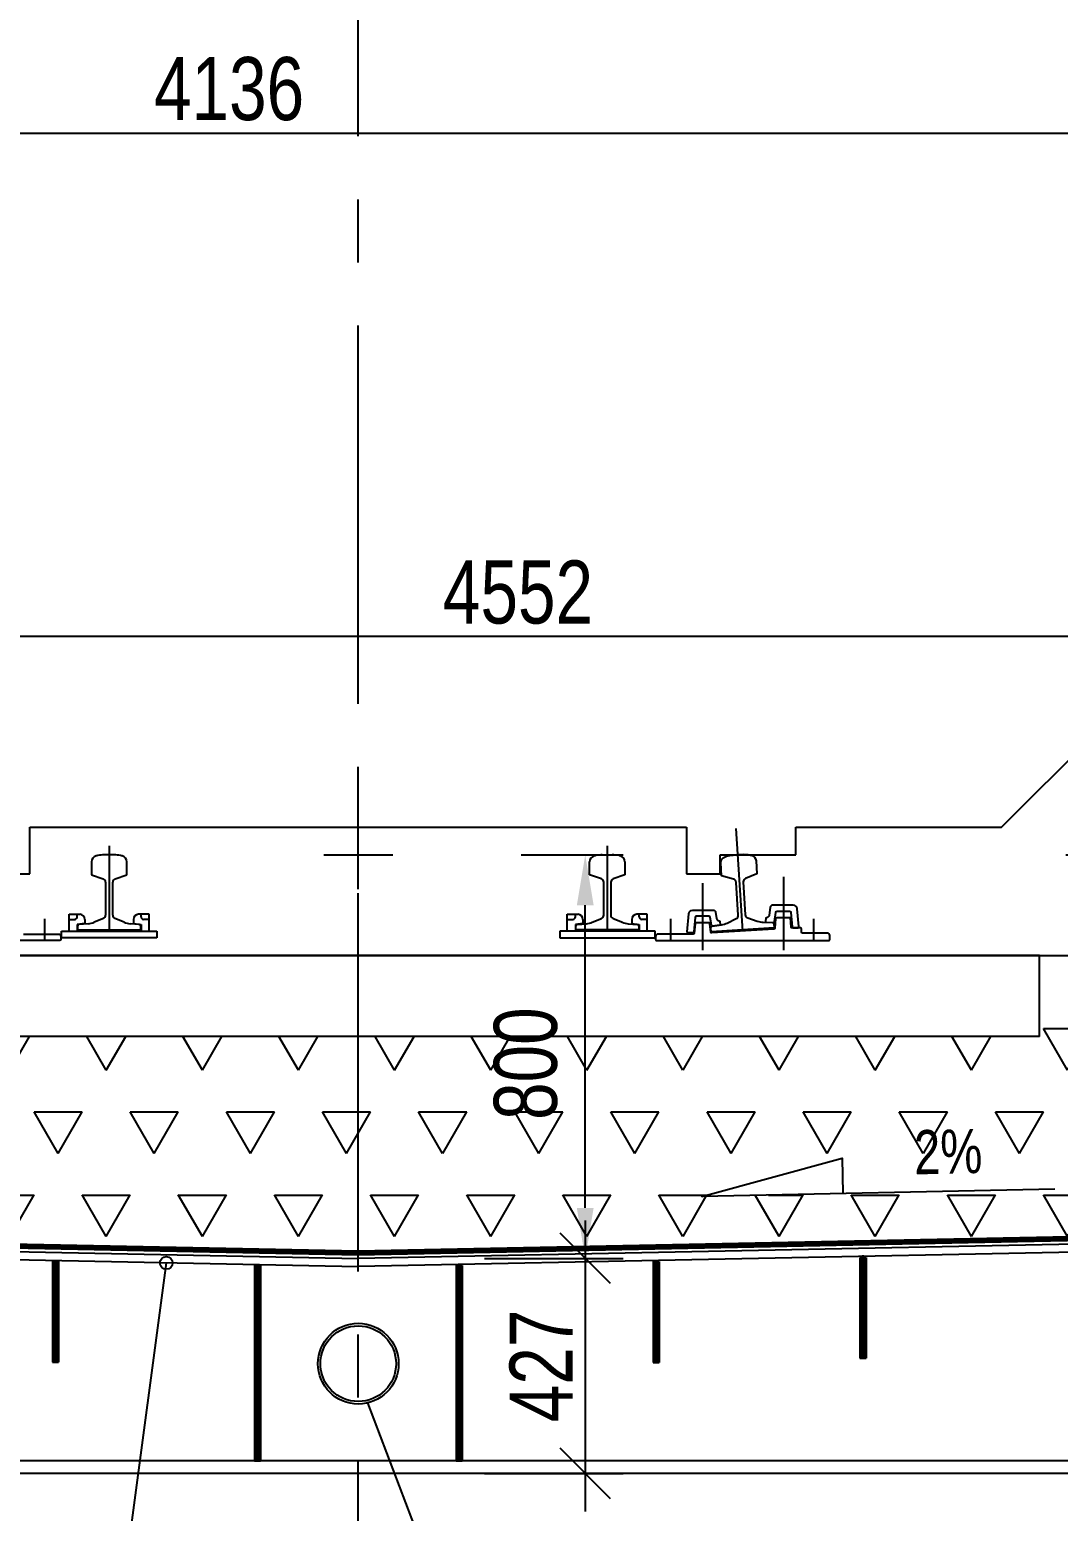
# Model space of a CAD drawing. Header units: millimetres. Extents: x -1069826 to 2704411, y -432732 to 412301.
# Drawn here: x 720072 to 722111, y -20798 to -17861 of the extents above; entities that cross this region are included whole.
import ezdxf
from ezdxf.enums import TextEntityAlignment as Align

# ---------------------------------------------------------------- set-up
doc = ezdxf.new("R2010")
doc.units = ezdxf.units.MM
doc.header["$LTSCALE"] = 1000
doc.header["$MEASUREMENT"] = 0
doc.linetypes.add('CENTER2', pattern=[1.125, 0.75, -0.125, 0.125, -0.125])
doc.linetypes.add('HIDDEN', pattern=[0.375, 0.25, -0.125])
for name, color, linetype in [('0-T', 7, 'Continuous'), ('0-T-T', 7, 'Continuous'), ('0-T0-T', 7, 'Continuous'), ('00XX00-S', 7, 'Continuous'), ('DROGO-T', 7, 'Continuous')]:
    doc.layers.add(name, color=color, linetype=linetype)
doc.styles.add('CDMSTYLE', font='CDMSIMPL', dxfattribs={"width": 0.8, "bigfont": 'CDMBIGPL'})
doc.dimstyles.new('CDMOG-MM-50', dxfattribs={"dimscale": 50, "dimtxt": 2.5, "dimasz": 1, "dimexe": 1.5, "dimexo": 5, "dimgap": 0.5, "dimtad": 1, "dimdec": 0, "dimrnd": 1, "dimzin": 1, "dimdsep": 46, "dimtxsty": 'CDMSTYLE', "dimblk1": 'OBLIQUE', "dimblk2": 'OBLIQUE', "dimsah": 1, "dimtsz": 1, "dimcen": -2.5, "dimdle": 1.5, "dimclrd": 9, "dimclre": 9, "dimclrt": 9, "dimadec": 0, "dimazin": 0, "dimtfac": 1, "dimtmove": 2, "dimatfit": 3, "dimldrblk": 'OBLIQUE', "dimfxl": 1, "dimtvp": 1, "dimtolj": 1, "dimtzin": 0, "dimarcsym": 0})
doc.dimstyles.new('CDMOG-MM-50$7', dxfattribs={"dimscale": 50, "dimtxt": 2.5, "dimasz": 1, "dimexe": 1.5, "dimexo": 5, "dimgap": 0.5, "dimtad": 1, "dimdec": 0, "dimrnd": 1, "dimzin": 1, "dimdsep": 46, "dimtxsty": 'CDMSTYLE', "dimblk1": 'NONE', "dimblk2": 'NONE', "dimsah": 1, "dimtsz": 1, "dimcen": -2.5, "dimdle": 1.5, "dimclrd": 9, "dimclre": 9, "dimclrt": 9, "dimadec": 0, "dimazin": 0, "dimtfac": 1, "dimtmove": 2, "dimatfit": 3, "dimldrblk": 'NONE', "dimfxl": 1, "dimtvp": 1, "dimtolj": 1, "dimtzin": 0, "dimarcsym": 0})
doc.dimstyles.new('CDMST-MM-50', dxfattribs={"dimscale": 50, "dimtxt": 2.5, "dimasz": 2, "dimexe": 1.5, "dimexo": 3, "dimgap": 0.5, "dimtad": 1, "dimdec": 0, "dimrnd": 1, "dimzin": 1, "dimdsep": 46, "dimtxsty": 'CDMSTYLE', "dimblk1": 'OBLIQUE', "dimblk2": 'OBLIQUE', "dimsah": 1, "dimcen": -2.5, "dimdle": 1.5, "dimclrd": 9, "dimclre": 9, "dimclrt": 9, "dimadec": 0, "dimazin": 0, "dimtfac": 1, "dimtmove": 2, "dimatfit": 3, "dimldrblk": 'OBLIQUE', "dimfxl": 1, "dimtvp": 1, "dimtolj": 1, "dimtzin": 0, "dimarcsym": 0})

# ---------------------------------------------------------------- blocks, each defined once
blk = doc.blocks.new('*D844')
at = {"color": 9, "linetype": 'ByBlock', "transparency": 16777216}
for p, q in [((538869.1, -18447.7), (538869.1, -17990.8)), ((534683.1, -18115.8), (534783.1, -18015.8)), ((538819.1, -18115.8), (538919.1, -18015.8)), ((534658.1, -18065.8), (538944.1, -18065.8))]:
    blk.add_line(p, q, dxfattribs=at)
at = {"layer": 'Defpoints', "color": 0, "linetype": 'ByBlock', "transparency": 16777216}
for p in [(538869.1, -18065.8), (534733.1, -18697.7), (538869.1, -18697.7)]:
    blk.add_point(p, dxfattribs=at)
at = {"color": 9, "linetype": 'ByBlock', "transparency": 16777216, "insert": (536545.2, -17978.3), "char_height": 125, "attachment_point": 5, "style": 'CDMSTYLE'}
blk.add_mtext('\\A1;4136', dxfattribs=at)
blk = doc.blocks.new('_OBLIQUE')
at = {"color": 0, "linetype": 'ByBlock'}
blk.add_line((-0.5, -0.5), (0.5, 0.5), dxfattribs=at)
blk = doc.blocks.new('*D807')
at = {"color": 9, "linetype": 'ByBlock', "transparency": 16777216}
for p, q in [((528361.1, -17924), (528361.1, -16091)), ((540161.1, -17876.7), (540161.1, -16091)), ((528311.1, -16216), (528411.1, -16116)), ((540111.1, -16216), (540211.1, -16116)), ((528286.1, -16166), (540236.1, -16166))]:
    blk.add_line(p, q, dxfattribs=at)
at = {"layer": 'Defpoints', "color": 0, "linetype": 'ByBlock', "transparency": 16777216}
for p in [(540161.1, -16166), (540161.1, -18126.7), (528361.1, -18174)]:
    blk.add_point(p, dxfattribs=at)
at = {"color": 9, "linetype": 'ByBlock', "transparency": 16777216, "insert": (534261.1, -16078.5), "char_height": 125, "attachment_point": 5, "style": 'CDMSTYLE'}
blk.add_mtext('\\A1;\\C1;11800', dxfattribs=at)
blk = doc.blocks.new('_NONE')
at = {"color": 0, "linetype": 'ByBlock'}
blk.add_circle((0, 0), 0.25, dxfattribs=at)
blk = doc.blocks.new('*D828')
at = {"color": 9, "linetype": 'ByBlock', "transparency": 16777216}
for p, q in [((537251, -20221.2), (537251, -20797.7)), ((537301, -20346.2), (537201, -20246.2)), ((537051.1, -20296.2), (537326, -20296.2)), ((537301, -20772.7), (537201, -20672.7)), ((537051.1, -20722.7), (537326, -20722.7))]:
    blk.add_line(p, q, dxfattribs=at)
at = {"layer": 'Defpoints', "color": 0, "linetype": 'ByBlock', "transparency": 16777216}
for p in [(536801.1, -20296.2), (536801.1, -20722.7), (537251, -20722.7)]:
    blk.add_point(p, dxfattribs=at)
at = {"color": 9, "linetype": 'ByBlock', "transparency": 16777216, "insert": (537163.5, -20509.4), "char_height": 125, "attachment_point": 5, "rotation": 90, "style": 'CDMSTYLE'}
blk.add_mtext('\\A1;427', dxfattribs=at)
blk = doc.blocks.new('A$C5FAB2D53')
at = {"color": 9, "linetype": 'Continuous'}
for p, q in [((94.7, 181.9), (94.7, 15.4)), ((1081.9, 181.9), (1081.9, 15.4))]:
    blk.add_line(p, q, dxfattribs=at)
at = {"color": 9, "linetype": 'ByBlock'}
for p, q in [((59.7, 150.4), (59.7, 124.6)), ((104.6, 164.4), (84.8, 164.4)), ((129.7, 124.6), (129.7, 150.4)), ((1046.9, 124.6), (1046.9, 150.4)), ((1072, 164.4), (1091.8, 164.4)), ((1116.9, 150.4), (1116.9, 124.6)), ((59.7, 124.6), (83, 116.6)), ((106.4, 116.6), (129.7, 124.6)), ((1070.2, 116.6), (1046.9, 124.6)), ((1116.9, 124.6), (1093.6, 116.6)), ((87.7, 110), (87.7, 44.7)), ((101.7, 44.7), (101.7, 110)), ((1074.9, 44.7), (1074.9, 110)), ((1088.9, 110), (1088.9, 44.7)), ((15.4, 46.4), (36.4, 46.4)), ((15.4, 13), (15.4, 46.4)), ((15.4, 36.4), (26.4, 36.4)), ((31.4, 41.4), (31.4, 46.4)), ((46.4, 36.4), (46.4, 27.9)), ((83.4, 38.2), (65, 30.6)), ((124.5, 30.6), (106.1, 38.2)), ((143, 36.4), (143, 27.9)), ((174, 46.4), (153, 46.4)), ((158, 41.4), (158, 46.4)), ((174, 36.4), (163, 36.4)), ((174, 13), (174, 46.4)), ((1002.6, 46.4), (1023.6, 46.4)), ((1002.6, 13), (1002.6, 46.4)), ((1002.6, 36.4), (1013.6, 36.4)), ((1018.6, 41.4), (1018.6, 46.4)), ((1033.6, 36.4), (1033.6, 27.9)), ((1052.1, 30.6), (1070.6, 38.2)), ((1093.2, 38.2), (1111.7, 30.6)), ((1130.2, 36.4), (1130.2, 27.9)), ((1161.2, 46.4), (1140.2, 46.4)), ((1145.2, 41.4), (1145.2, 46.4)), ((1161.2, 36.4), (1150.2, 36.4)), ((1161.2, 13), (1161.2, 46.4)), ((0, 13), (189.1, 13)), ((0, 0), (0, 13)), ((94.6, 0), (0, 0)), ((46.4, 27.9), (31.4, 26.4)), ((31.4, 26.4), (31.4, 13)), ((32.2, 23.2), (32.2, 15.4)), ((32.2, 15.4), (157.2, 15.4)), ((53.2, 27.8), (35, 26.2)), ((189.1, 0), (94.6, 0)), ((154.5, 26.2), (136.2, 27.8)), ((143, 27.9), (158, 26.4)), ((157.2, 15.4), (157.2, 23.2)), ((158, 26.4), (158, 13)), ((189.1, 13), (189.1, 0)), ((189.1, 13), (189.1, 13)), ((987.5, 13), (987.5, 0)), ((987.5, 13), (987.5, 13)), ((1176.6, 13), (987.5, 13)), ((987.5, 0), (1082, 0)), ((1033.6, 27.9), (1018.6, 26.4)), ((1018.6, 26.4), (1018.6, 13)), ((1019.4, 15.4), (1019.4, 23.2)), ((1144.4, 15.4), (1019.4, 15.4)), ((1022.1, 26.2), (1040.4, 27.8)), ((1082.1, 0), (1176.6, 0)), ((1123.4, 27.8), (1141.7, 26.2)), ((1130.2, 27.9), (1145.2, 26.4)), ((1144.4, 23.2), (1144.4, 15.4)), ((1145.2, 26.4), (1145.2, 13)), ((1176.6, 0), (1176.6, 13))]:
    blk.add_line(p, q, dxfattribs=at)
for centre, radius, start, end in [((71.7, 150.4), 12, 104.1437, 180), ((88.3, 84.5), 80, 102.4545, 104.1437), ((74.3, 150), 13, 99.6771, 104.4557), ((88.3, 84.5), 80, 92.5054, 101.6782), ((101.1, 84.5), 80, 78.3218, 87.4946), ((115.1, 150), 13, 75.5443, 80.3229), ((101.1, 84.5), 80, 75.8563, 77.5455), ((117.7, 150.4), 12, 0, 75.8563), ((1058.9, 150.4), 12, 104.1437, 180), ((1075.5, 84.5), 80, 102.4545, 104.1437), ((1061.5, 150), 13, 99.6771, 104.4557), ((1075.5, 84.5), 80, 92.5054, 101.6782), ((1088.3, 84.5), 80, 78.3218, 87.4946), ((1102.3, 150), 13, 75.5443, 80.3229), ((1088.3, 84.5), 80, 75.8563, 77.5455), ((1104.9, 150.4), 12, 0, 75.8563), ((80.7, 110), 7, 360, 71), ((108.7, 110), 7, 109, 180), ((1067.9, 110), 7, 0, 71), ((1095.9, 110), 7, 109, 180), ((26.4, 41.4), 5, 270, 0), ((36.4, 36.4), 10, 360, 90), ((49.7, 67.6), 40, 275.061, 292.4127), ((80.7, 44.7), 7, 292.4127, 360), ((108.7, 44.7), 7, 180, 247.5873), ((139.7, 67.6), 40, 247.5873, 264.939), ((153, 36.4), 10, 90, 180), ((163, 41.4), 5, 180, 270), ((1013.6, 41.4), 5, 270, 0), ((1023.6, 36.4), 10, 360, 90), ((1036.9, 67.6), 40, 275.061, 292.4127), ((1067.9, 44.7), 7, 292.4127, 360), ((1095.9, 44.7), 7, 180, 247.5873), ((1126.9, 67.6), 40, 247.5873, 264.939), ((1140.2, 36.4), 10, 90, 180), ((1150.2, 41.4), 5, 180, 270), ((35.2, 23.2), 3, 95.061, 180), ((154.2, 23.2), 3, 0, 84.939), ((1022.4, 23.2), 3, 95.061, 180), ((1141.4, 23.2), 3, 0, 84.939)]:
    blk.add_arc(centre, radius, start, end, dxfattribs=at)
blk = doc.blocks.new('A$C30C010BB')
at = {"layer": '0-T', "color": 40, "linetype": 'Continuous'}
blk.add_blockref('A$C5FAB2D53', (0, 0), dxfattribs=at)
blk = doc.blocks.new('*D802')
at = {"color": 9, "linetype": 'ByBlock', "transparency": 16777216}
for p, q in [((538203.6, -19496.2), (538763, -19496.2)), ((538688, -19596.2), (538688, -20146.2)), ((538851.1, -20246.2), (538613, -20246.2))]:
    blk.add_line(p, q, dxfattribs=at)
for points in [[(538671.3, -19596.2), (538704.6, -19596.2), (538688, -19496.2)], [(538671.3, -20146.2), (538704.6, -20146.2), (538688, -20246.2)]]:
    blk.add_solid(points, dxfattribs=at)
at = {"layer": 'Defpoints', "color": 0, "linetype": 'ByBlock', "transparency": 16777216}
for p in [(538053.6, -19496.2), (538688, -20246.2), (539001.1, -20246.2)]:
    blk.add_point(p, dxfattribs=at)
at = {"color": 9, "linetype": 'ByBlock', "transparency": 16777216, "insert": (538600.5, -19871.2), "char_height": 125, "attachment_point": 5, "rotation": 90, "style": 'CDMSTYLE'}
blk.add_mtext('\\A1;\\C1;750', dxfattribs=at)
blk = doc.blocks.new('A$C5F112703')
at = {"color": 9, "linetype": 'ByBlock'}
for p, q in [((3475, 123.5), (3720, 368.5)), ((1549.5, 123.5), (2850.5, 123.5)), ((1549.5, 30.5), (1549.5, 123.5)), ((2850.5, 123.5), (2850.5, 30.5)), ((3067.5, 123.5), (3475, 123.5)), ((3067.5, 68.5), (3067.5, 123.5)), ((2917.5, 68.5), (3067.5, 68.5)), ((2917.5, 30.5), (2917.5, 68.5)), ((1482.5, 30.5), (1549.5, 30.5)), ((2850.5, 30.5), (2917.5, 30.5))]:
    blk.add_line(p, q, dxfattribs=at)
at = {"layer": '0-T', "color": 9, "linetype": 'Continuous'}
for p, q in [((2200, 0), (2200, 137)), ((2131.5, 68.5), (2268.5, 68.5))]:
    blk.add_line(p, q, dxfattribs=at)
blk = doc.blocks.new('A$C22AE4A19')
at = {"layer": '0-T', "color": 9, "linetype": 'Continuous'}
blk.add_blockref('A$C5F112703', (0, 0), dxfattribs=at)
blk = doc.blocks.new('*D797')
at = {"color": 9, "linetype": 'ByBlock', "transparency": 16777216}
for p, q in [((539291.1, -21047.7), (539291.1, -22276)), ((529231.1, -21406.9), (529231.1, -22276)), ((529181.1, -22251), (529281.1, -22151)), ((539241.1, -22251), (539341.1, -22151)), ((539366.1, -22201), (529156.1, -22201))]:
    blk.add_line(p, q, dxfattribs=at)
at = {"layer": 'Defpoints', "color": 0, "linetype": 'ByBlock', "transparency": 16777216}
for p in [(539291.1, -20797.7), (529231.1, -21156.9), (529231.1, -22201)]:
    blk.add_point(p, dxfattribs=at)
at = {"color": 9, "linetype": 'ByBlock', "transparency": 16777216, "insert": (534261.1, -22113.5), "char_height": 125, "attachment_point": 5, "style": 'CDMSTYLE'}
blk.add_mtext('\\A1;\\C1;10060', dxfattribs=at)
blk = doc.blocks.new('*D788')
at = {"color": 9, "linetype": 'ByBlock', "transparency": 16777216}
for p, q in [((534525.1, -19064.7), (534525.1, -18988.7)), ((534475.1, -19113.7), (534575.1, -19013.7)), ((539027.1, -19113.7), (539127.1, -19013.7)), ((539152.1, -19063.7), (534450.1, -19063.7))]:
    blk.add_line(p, q, dxfattribs=at)
at = {"layer": 'Defpoints', "color": 0, "linetype": 'ByBlock', "transparency": 16777216}
for p in [(534525.1, -19063.7), (534525.1, -19314.7), (539077.1, -19413.7)]:
    blk.add_point(p, dxfattribs=at)
at = {"color": 9, "linetype": 'ByBlock', "transparency": 16777216, "insert": (537117.7, -18976.2), "char_height": 125, "attachment_point": 5, "style": 'CDMSTYLE'}
blk.add_mtext('\\A1;\\C1;4552', dxfattribs=at)
blk = doc.blocks.new('*D784')
at = {"color": 9, "linetype": 'ByBlock', "transparency": 16777216}
for p, q in [((537124.2, -19496.2), (537326, -19496.2)), ((537251, -20196.2), (537251, -19596.2)), ((537124.5, -20296.2), (537326, -20296.2))]:
    blk.add_line(p, q, dxfattribs=at)
for points in [[(537234.3, -19596.2), (537267.6, -19596.2), (537251, -19496.2)], [(537234.3, -20196.2), (537267.6, -20196.2), (537251, -20296.2)]]:
    blk.add_solid(points, dxfattribs=at)
at = {"layer": 'Defpoints', "color": 0, "linetype": 'ByBlock', "transparency": 16777216}
for p in [(536974.2, -19496.2), (537251, -19496.2), (536974.5, -20296.2)]:
    blk.add_point(p, dxfattribs=at)
at = {"color": 9, "linetype": 'ByBlock', "transparency": 16777216, "insert": (537133.2, -19910.2), "char_height": 125, "attachment_point": 5, "rotation": 90, "style": 'CDMSTYLE'}
blk.add_mtext('\\A1;\\C1;800', dxfattribs=at)

msp = doc.modelspace()

# ---------------------------------------------------------------- hatches: boundary and pattern name
at = {"layer": '0-T', "linetype": 'Continuous'}
h = msp.add_hatch(dxfattribs=at)
h.set_pattern_fill('TRIANG', color=9, scale=20, style=0)
h.set_pattern_definition([(60, (612210.18, -221196.17), (-95.24997, 164.97782), [95.25, -95.25]), (120, (612210.18, -221196.17), (-190.49997, 2e-05), [95.25, -95.25]), (0, (612162.56, -221113.69), (95.25, 164.9778), [95.25, -95.25])])
h.paths.add_polyline_path([(720723.205, -20296.1741), (720723.205, -19856.1741), (719373.205, -19856.1741), (719373.205, -19696.1741), (718487.205, -19696.1741), (718487.205, -20251.4541)])
h.paths.add_polyline_path([(720042.5067, -20183.262), (719762.5627, -20177.6631), (719763.9624, -20107.6771)], flags=16)
h.paths.add_polyline_path([(720723.205, -20296.1741), (722959.205, -20251.4541), (722959.205, -19696.1741), (722937.205, -19696.1741), (722073.205, -19696.1741), (722073.205, -19856.1741), (720723.205, -19856.1741)])
h.paths.add_polyline_path([(721403.9032, -20173.2489), (721682.4475, -20097.664), (721683.8472, -20167.65)], flags=16)
h.paths.add_polyline_path([(718756.0747, -20030.9955), (718756.0747, -19711.3527), (718943.5747, -19711.3527), (718943.5747, -20030.9955)], flags=24)
h.paths.add_polyline_path([(719467.6758, -20158.6378), (719638.0584, -20162.0454), (719640.6829, -20030.8217), (719470.3003, -20027.414)], flags=24)
h.paths.add_polyline_path([(720961.5897, -20070.0222), (720961.5897, -19750.3793), (721149.0897, -19750.3793), (721149.0897, -20070.0222)], flags=24)
h.paths.add_polyline_path([(722428.8222, -20030.9955), (722428.8222, -19711.3527), (722616.3222, -19711.3527), (722616.3222, -20030.9955)], flags=24)
h.paths.add_polyline_path([(721808.3515, -20152.0323), (721978.7341, -20148.6246), (721976.1096, -20017.4009), (721805.727, -20020.8085)], flags=24)

# ---------------------------------------------------------------- linework, layer by layer
at = {"color": 9, "linetype": 'CENTER2'}
msp.add_line((720723.205, -21447.0111), (720723.205, -14164.2624), dxfattribs=at)
at = {"color": 9, "linetype": 'ByBlock'}
for p, q in [((721485.1015, -19647.3021), (721472.4613, -19444.0061)), ((721465.9987, -19496.7776), (721475.8551, -19496.1648)), ((721485.7115, -19495.5519), (721475.8551, -19496.1648)), ((720102.4493, -19666.3021), (720102.4493, -19622.9527)), ((721342.6015, -19666.3021), (721342.6015, -19622.9527)), ((721626.3605, -19666.3021), (721626.3605, -19622.9527))]:
    msp.add_line(p, q, dxfattribs=at)
at = {"color": 9, "linetype": 'Continuous'}
for p, q in [((721405.308, -19552.4152), (721405.308, -19685.4058)), ((721566.0065, -19540.0597), (721566.0065, -19685.4058))]:
    msp.add_line(p, q, dxfattribs=at)
at = {"color": 2, "linetype": 'Continuous'}
for p, q in [((718462.205, -19696.1741), (722984.205, -19696.1741)), ((722073.205, -19856.1741), (722073.205, -19696.1741)), ((722073.205, -19856.1741), (719373.205, -19856.1741)), ((718513.205, -20251.9741), (720723.205, -20296.1741)), ((722933.205, -20251.9741), (720723.205, -20296.1741)), ((718513.8849, -20267.9877), (720723.205, -20312.1741)), ((722932.525, -20267.9877), (720723.205, -20312.1741))]:
    msp.add_line(p, q, dxfattribs=at)
at = {"color": 1, "linetype": 'Continuous'}
msp.add_line((722073.205, -19696.1741), (719373.205, -19696.1741), dxfattribs=at)
at = {"color": 9, "linetype": 'ByBlock'}
for points in [[(721485.7171, -19495.5518, -0.040045312), (721498.4867, -19496.3405, -0.02085363), (721499.5587, -19496.5008, -0.007370603), (721501.8832, -19496.8999, -0.343626376), (721511.6555, -19507.951), (721513.2575, -19533.7161), (721490.5208, -19543.1609, 0.320102524), (721486.2196, -19550.0597), (721490.2699, -19615.2017, 0.303762752), (721494.9942, -19621.3917), (721513.8567, -19627.8332, 0.075856192), (721525.7343, -19629.9658), (721544.0843, -19630.4473, -0.388572544), (721546.9999, -19633.2601), (721547.4811, -19640.9991), (721422.722, -19648.7561), (721422.2408, -19641.0171, -0.388572544), (721424.7854, -19637.8648), (721442.9345, -19635.114, 0.075856192), (721454.4565, -19631.5264), (721472.3757, -19622.798, 0.303762752), (721476.2969, -19616.0705), (721472.2466, -19550.9285, 0.320102524), (721467.1239, -19544.6156), (721443.3924, -19538.06), (721441.7904, -19512.2949, -0.343626376), (721450.1186, -19500.1184, -0.007370603), (721452.3757, -19499.4345, -0.02085363), (721453.4196, -19499.1426, -0.040045312), (721465.9932, -19496.7782)], [(720059.6184, -19653.3021), (720128.8084, -19653.3021, -0.414213562), (720133.8084, -19658.3021), (720133.8084, -19664.3021, -0.414213562), (720131.8084, -19666.3021), (719790.8084, -19666.3021, -0.414213562)]]:
    msp.add_lwpolyline(points, format="xyb", dxfattribs=at)
for points in [[(721420.8914, -19620.3633, 0.371247317), (721417.9246, -19617.8083), (721393.5721, -19617.8083, 0.388478902), (721390.5839, -19620.5427), (721388.0557, -19648.9854, -0.388478902), (721386.0635, -19650.8083), (721377.0281, -19650.8083, -0.4404252), (721375.0359, -19648.6312), (721378.1942, -19613.1, -0.388478902), (721386.1628, -19605.8083), (721426.5365, -19605.8083, -0.371247317), (721431.4811, -19610.0666), (721433.3876, -19622.7762, 0.282190673), (721436.7511, -19626.7779), (721438.6466, -19627.4097, -0.288824416), (721439.9987, -19629.059), (721440.5909, -19633.7964, -0.418231262), (721438.8272, -19636.0322), (721425.4104, -19637.523, -0.403059278), (721423.2117, -19635.8319)], [(721550.4231, -19610.428, -0.371247317), (721553.3899, -19607.873), (721577.7423, -19607.873, -0.388478902), (721580.7305, -19610.6074), (721583.2588, -19639.0501, 0.388478902), (721585.2509, -19640.873), (721594.2864, -19640.873, 0.4404252), (721596.2786, -19638.6959), (721593.1202, -19603.1647, 0.388478902), (721585.1517, -19595.873), (721544.778, -19595.873, 0.371247317), (721539.8333, -19600.1313), (721537.3504, -19616.3881, -0.282190673), (721533.9868, -19620.3898), (721532.0913, -19621.0217, 0.288824416), (721530.7392, -19622.671), (721530.1471, -19627.4083, 0.418231262), (721531.9107, -19629.6442), (721545.9041, -19630.2866, 0.403059278), (721548.1028, -19628.5955)], [(721312.6015, -19658.3021), (721312.6015, -19664.3021, 0.414213562), (721314.6015, -19666.3021), (721655.6015, -19666.3021, 0.414213562), (721657.6015, -19664.3021), (721657.6015, -19656.3021, 0.414213562), (721652.6015, -19651.3021), (721603.6015, -19651.3021, -0.414213562), (721601.6015, -19649.3021), (721601.6015, -19643.3021, 0.414213562), (721599.6015, -19641.3021), (721583.4115, -19641.3021, -0.385313586), (721581.4214, -19639.5012), (721579.6015, -19621.3021), (721552.4115, -19621.3021, 0.385313586), (721550.4214, -19623.1031), (721548.5642, -19641.6752, -0.367589322), (721546.6982, -19643.4723), (721423.7305, -19651.118, -0.403251184), (721421.6163, -19649.3208), (721419.9881, -19633.0385, 0.385313586), (721417.998, -19631.2375), (721392.618, -19631.2375, 0.385313586), (721390.6279, -19633.0385), (721388.7816, -19651.5012, -0.385313586), (721386.7915, -19653.3021), (721317.6015, -19653.3021, 0.414213562)]]:
    msp.add_lwpolyline(points, format="xyb", close=True, dxfattribs=at)
at = {"color": 9, "linetype": 'Continuous'}
msp.add_point((720723.205, -19496.1741), dxfattribs=at)
at = {"layer": '0-T', "color": 2, "linetype": 'Continuous'}
for p, q in [((721723.4849, -20290.1713), (721723.4849, -20492.1685)), ((720123.4849, -20500.1797), (720123.4849, -20300.1797)), ((721313.4849, -20500.3685), (721313.4849, -20300.3685)), ((721717.4849, -20494.1629), (721729.4849, -20494.1629)), ((720117.4849, -20502.1741), (720129.4849, -20502.1741)), ((721307.4849, -20502.3629), (721319.4849, -20502.3629)), ((720517.4849, -20697.6844), (720529.4849, -20697.6844)), ((720917.4849, -20697.6844), (720929.4849, -20697.6844))]:
    msp.add_line(p, q, dxfattribs=at)
at = {"layer": '0-T', "color": 9, "linetype": 'Continuous'}
for p, q in [((722623.205, -20697.6844), (718823.205, -20697.6844)), ((722623.205, -20722.6844), (718823.205, -20722.6844))]:
    msp.add_line(p, q, dxfattribs=at)
msp.add_lwpolyline([(718462.205, -19596.1741), (718525.7361, -20236.7511), (720723.205, -20281.1711), (722919.4995, -20236.7511), (722955.1907, -19594.81)], dxfattribs=at)
at = {"layer": '0-T', "color": 3, "linetype": 'HIDDEN', "const_width": 10}
msp.add_lwpolyline([(718495.0207, -19596.1741), (718519.8055, -20241.6521), (720723.205, -20286.1721), (722924.7799, -20241.6521), (722955.1266, -19596.1741)], dxfattribs=at)
at = {"layer": '0-T', "color": 9, "linetype": 'Continuous', "const_width": 12}
for points in [[(720123.4849, -20300.1797), (720123.4849, -20502.1769)], [(721313.4849, -20300.3685), (721313.4849, -20502.3657)], [(721723.4849, -20292.1685), (721723.4849, -20494.1657)], [(720523.4849, -20308.1797), (720523.4849, -20697.6872)], [(720923.4849, -20308.1797), (720923.4849, -20697.6872)]]:
    msp.add_lwpolyline(points, dxfattribs=at)
at = {"layer": '0-T', "color": 2, "linetype": 'Continuous'}
for points in [[(721717.4849, -20294.1657), (721717.4849, -20494.1629)], [(721729.4849, -20294.1657), (721729.4849, -20494.1629)], [(720117.4849, -20302.1769), (720117.4849, -20502.1741)], [(720129.4849, -20302.1769), (720129.4849, -20502.1741)], [(720517.4849, -20310.1769), (720517.4849, -20697.6844)], [(720529.4849, -20310.1769), (720529.4849, -20697.6844)], [(720917.4849, -20310.1769), (720917.4849, -20697.6844)], [(720929.4849, -20310.1769), (720929.4849, -20697.6844)], [(721307.4849, -20302.3657), (721307.4849, -20502.3629)], [(721319.4849, -20302.3657), (721319.4849, -20502.3629)]]:
    msp.add_lwpolyline(points, dxfattribs=at)
for radius in [80, 75]:
    msp.add_circle((720723.205, -20504.9293), radius, dxfattribs=at)
at = {"layer": '0-T0-T', "color": 9, "linetype": 'Continuous', "flags": 128}
msp.add_lwpolyline([(722103.7632, -20159.2517), (721403.9032, -20173.2489), (721682.4475, -20097.664), (721683.8472, -20167.65)], dxfattribs=at)
at = {"layer": '00XX00-S', "color": 9, "linetype": 'Continuous', "flags": 128}
msp.add_lwpolyline([(720959.7341, -20946.2443), (720879.9565, -20946.2443), (720742.0616, -20582.6752)], dxfattribs=at)

# ---------------------------------------------------------------- block references
at = {"layer": '0-T', "color": 9, "linetype": 'Continuous'}
for name, p in [('A$C22AE4A19', (718523.2048, -19564.6944)), ('A$C30C010BB', (720134.8971, -19660.5893))]:
    msp.add_blockref(name, p, dxfattribs=at)

# ---------------------------------------------------------------- texts
at = {"layer": '0-T0-T', "color": 1, "linetype": 'Continuous', "style": 'CDMSTYLE', "width": 0.8}
msp.add_text('2%', height=87.5, rotation=1.1457628, dxfattribs=at).set_placement((721893.1054, -20128.4578), align=Align.CENTER)

# ---------------------------------------------------------------- dimensions: what is measured, and where the dimension line sits
at = {"layer": '0-T', "color": 1, "linetype": 'Continuous'}
dim = msp.add_linear_dim(base=(724083.205, -16165.9527), p1=(712283.205, -18174.0054), p2=(724083.205, -18126.7375), text='\\C1;<>', dimstyle='CDMOG-MM-50', dxfattribs=at)
dim.commit()
dim.dimension.update_dxf_attribs({"geometry": '*D807', "text_midpoint": (718183.205, -16078.4527), "insert": (183922.0905, 0)})
at = {"layer": '0-T', "color": 4, "linetype": 'Continuous'}
dim = msp.add_linear_dim(base=(718447.205, -19063.6629), p1=(722999.205, -19413.7042), p2=(718447.205, -19314.7408), text='\\C1;<>', dimstyle='CDMOG-MM-50', override={"dimse1": 1}, dxfattribs=at)
dim.commit()
dim.dimension.update_dxf_attribs({"geometry": '*D788', "text_midpoint": (721039.7943, -18976.1629), "dimtype": 160, "insert": (183922.0905, 0)})
at = {"layer": '0-T', "color": 3, "linetype": 'Continuous'}
dim = msp.add_linear_dim(base=(721173.0608, -19496.1741), p1=(720896.5915, -20296.1805), p2=(720896.2716, -19496.1741), angle=90, text='\\C1;<>', dimstyle='CDMST-MM-50', dxfattribs=at)
dim.commit()
dim.dimension.update_dxf_attribs({"geometry": '*D784', "text_midpoint": (721055.3397, -19910.2008), "dimtype": 160, "insert": (183922.0905, 0)})
dim = msp.add_linear_dim(base=(722610.0722, -20246.1741), p1=(721975.6463, -19496.1741), p2=(722923.205, -20246.1741), angle=270, text='\\C1;<>', dimstyle='CDMST-MM-50', dxfattribs=at)
dim.commit()
dim.dimension.update_dxf_attribs({"geometry": '*D802', "text_midpoint": (722522.5722, -19871.1741), "insert": (183922.0905, 0)})
at = {"layer": '0-T', "color": 4, "linetype": 'Continuous'}
dim = msp.add_linear_dim(base=(713153.205, -22200.9811), p1=(723213.205, -20797.6844), p2=(713153.205, -21156.9339), text='\\C1;<>', dimstyle='CDMOG-MM-50', dxfattribs=at)
dim.commit()
dim.dimension.update_dxf_attribs({"geometry": '*D797', "text_midpoint": (718183.205, -22113.4811), "insert": (183922.0905, 0)})
at = {"layer": 'DROGO-T', "color": 9, "linetype": 'Continuous'}
dim = msp.add_linear_dim(base=(722791.205, -18065.7858), p1=(718655.205, -18697.6844), p2=(722791.205, -18697.6844), dimstyle='CDMOG-MM-50', override={"dimse1": 1}, dxfattribs=at)
dim.commit()
dim.dimension.update_dxf_attribs({"geometry": '*D844', "text_midpoint": (720467.3266, -17978.2858), "dimtype": 160, "insert": (183922.0905, 0)})
at = {"layer": 'DROGO-T', "color": 3, "linetype": 'Continuous'}
dim = msp.add_linear_dim(base=(721173.0608, -20722.6844), p1=(720723.205, -20296.1741), p2=(720723.205, -20722.6844), angle=90, dimstyle='CDMOG-MM-50', dxfattribs=at)
dim.commit()
dim.dimension.update_dxf_attribs({"geometry": '*D828', "text_midpoint": (721085.5608, -20509.4293), "insert": (183922.0905, 0)})

# ---------------------------------------------------------------- leaders
at = {"layer": '0-T-T', "color": 9, "linetype": 'Continuous'}
msp.add_leader([(720342.7308, -20305.1431), (720250.2693, -20995.7038), (720125.2693, -20995.7038)], dimstyle='CDMOG-MM-50$7', dxfattribs=at)

doc.saveas('drawing.dxf')
